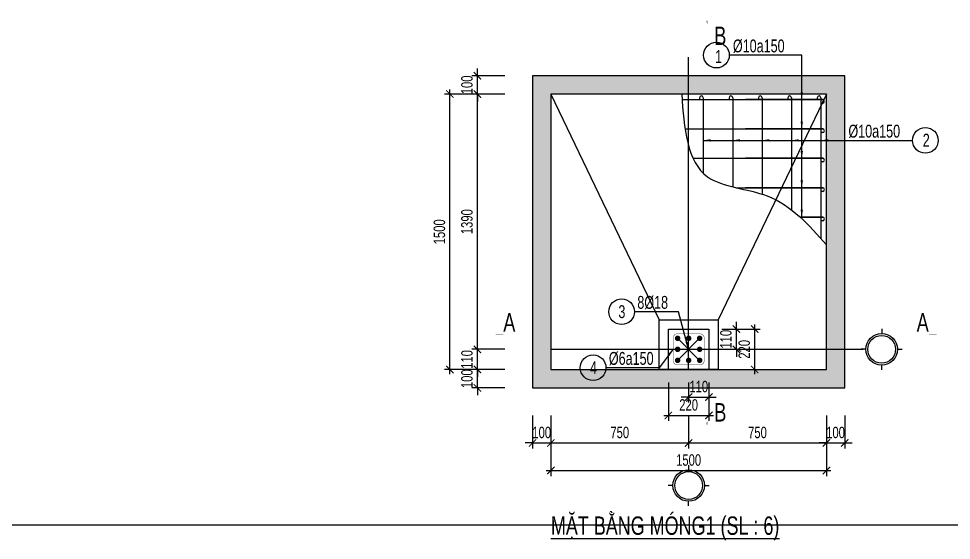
# Model space of a CAD drawing. Header units: inches. Extents: x 442278 to 842836, y -356313 to 59457.
# Drawn here: x 702638 to 707716, y -43688 to -40848 of the extents above; entities that cross this region are included whole.
import ezdxf

# ---------------------------------------------------------------- set-up
doc = ezdxf.new("R2010")
doc.units = ezdxf.units.IN
doc.header["$LTSCALE"] = 250
doc.header["$MEASUREMENT"] = 0
doc.linetypes.add('CENTER', pattern=[50.8, 31.75, -6.35, 6.35, -6.35])
for name, color, linetype in [('LA.BT', 7, 'Continuous'), ('LA.DIM', 251, 'Continuous'), ('LA.KHAC', 252, 'Continuous'), ('LA.TC', 3, 'Continuous'), ('LA.TD', 30, 'Continuous'), ('LA.TEXT', 60, 'Continuous'), ('LA.TRUC', 251, 'CENTER'), ('XDIT-MANH', 252, 'Continuous')]:
    doc.layers.add(name, color=color, linetype=linetype)
doc.styles.add('S.STEXT', font='arial.ttf', dxfattribs={"width": 0.7})
doc.styles.get("Standard").update_dxf_attribs({"font": 'arial.ttf'})
doc.dimstyles.new('S.DIM25', dxfattribs={"dimtxt": 62.5, "dimasz": 40, "dimexe": 30, "dimexo": 0, "dimgap": 25, "dimtad": 1, "dimdec": 0, "dimzin": 13, "dimdsep": 46, "dimtxsty": 'S.STEXT', "dimblk": 'ARCHTICK', "dimcen": 0, "dimdle": 25, "dimclrd": 251, "dimclre": 251, "dimclrt": 60, "dimadec": 0, "dimazin": 0, "dimtfac": 1, "dimtdec": 0, "dimtix": 1, "dimtmove": 2, "dimatfit": 3, "dimfxl": 1, "dimtolj": 1, "dimtzin": 13, "dimarcsym": 0})
pattern_1 = [(50, (57248.84, 0), (71.726018, -6.2752135), [7.5, -82.5]), (355, (57248.84, 0), (-13.875133, 75.219213), [6, -66]), (100.451444, (57254.82, -0.52), (57.850885, 68.943999), [6.374019, -70.114211]), (46.1842, (57248.84, 20), (106.724133, -16.551928), [11.25, -123.75]), (96.635635, (57257.73, 18.62), (93.466195, 97.41186), [9.561034, -105.171376]), (351.184164, (57248.84, 20), (93.466195, 97.41186), [9, -99]), (21, (57258.84, 15), (59.690705, -40.261889), [7.5, -82.5]), (326, (57258.84, 15), (24.331533, 72.5150045), [6, -66]), (71.451445, (57263.814, 11.645), (84.022238, 32.253115), [6.374019, -70.114211]), (37.5, (57248.84, 0), (1.2159855, 33.2893854), [0, -65.2, 0, -67, 0, -66.25]), (7.5, (57248.84, 0), (26.3069537, 39.4411712), [0, -38.2, 0, -63.7, 0, -25.25]), (327.5, (57226.54, 0), (53.3822436, -2.2554872), [0, -25, 0, -78, 0, -103.5]), (317.5, (57216.54, 0), (58.318617, 10.0104982), [0, -32.5, 0, -51.8, 0, -73.5])]

# ---------------------------------------------------------------- blocks, each defined once
blk = doc.blocks.new('_ArchTick')
at = {"color": 0, "linetype": 'ByBlock', "const_width": 0.15}
blk.add_lwpolyline([(-0.5, -0.5), (0.5, 0.5)], dxfattribs=at)
blk = doc.blocks.new('*D309')
at = {"layer": 'DEFPOINTS', "color": 0, "transparency": 16777216}
for p in [(705435.8, -43008), (705535.8, -43008), (705535.8, -43158)]:
    blk.add_point(p, dxfattribs=at)
at = {"layer": 'LA.DIM', "color": 251, "lineweight": -2, "transparency": 16777216}
for p, q in [((705435.8, -43008), (705435.8, -43188)), ((705535.8, -43008), (705535.8, -43188)), ((705435.8, -43158), (705395.8, -43158)), ((705435.8, -43158), (705535.8, -43158)), ((705535.8, -43158), (705575.8, -43158))]:
    blk.add_line(p, q, dxfattribs=at)
at = {"layer": 'LA.DIM', "color": 251, "lineweight": -2, "transparency": 16777216, "xscale": 40, "yscale": 40, "zscale": 40}
blk.add_blockref('_ArchTick', (705435.8, -43158), dxfattribs=at)
at = {"layer": 'LA.DIM', "color": 251, "lineweight": -2, "transparency": 16777216, "xscale": 40, "yscale": 40, "zscale": 40, "rotation": 180}
blk.add_blockref('_ArchTick', (705535.8, -43158), dxfattribs=at)
at = {"layer": 'LA.DIM', "color": 60, "transparency": 16777216, "insert": (705485.8, -43101.1), "char_height": 62.5, "attachment_point": 5, "style": 'S.STEXT'}
blk.add_mtext('\\A1;100', dxfattribs=at)
blk = doc.blocks.new('*D310')
at = {"layer": 'DEFPOINTS', "color": 0, "transparency": 16777216}
for p in [(705535.8, -43008), (706285.8, -43008), (706285.8, -43158)]:
    blk.add_point(p, dxfattribs=at)
at = {"layer": 'LA.DIM', "color": 251, "lineweight": -2, "transparency": 16777216}
for p, q in [((705535.8, -43008), (705535.8, -43188)), ((706285.8, -43008), (706285.8, -43188)), ((705510.8, -43158), (706310.8, -43158))]:
    blk.add_line(p, q, dxfattribs=at)
at = {"layer": 'LA.DIM', "color": 251, "lineweight": -2, "transparency": 16777216, "xscale": 40, "yscale": 40, "zscale": 40, "rotation": 180}
blk.add_blockref('_ArchTick', (705535.8, -43158), dxfattribs=at)
at = {"layer": 'LA.DIM', "color": 251, "lineweight": -2, "transparency": 16777216, "xscale": 40, "yscale": 40, "zscale": 40}
blk.add_blockref('_ArchTick', (706285.8, -43158), dxfattribs=at)
at = {"layer": 'LA.DIM', "color": 60, "transparency": 16777216, "insert": (705910.8, -43101.1), "char_height": 62.5, "attachment_point": 5, "style": 'S.STEXT'}
blk.add_mtext('\\A1;750', dxfattribs=at)
blk = doc.blocks.new('*D311')
at = {"layer": 'DEFPOINTS', "color": 0, "transparency": 16777216}
for p in [(706285.8, -43008), (707035.8, -43008), (707035.8, -43158)]:
    blk.add_point(p, dxfattribs=at)
at = {"layer": 'LA.DIM', "color": 251, "lineweight": -2, "transparency": 16777216}
for p, q in [((706285.8, -43008), (706285.8, -43188)), ((707035.8, -43008), (707035.8, -43188)), ((706260.8, -43158), (707060.8, -43158))]:
    blk.add_line(p, q, dxfattribs=at)
at = {"layer": 'LA.DIM', "color": 251, "lineweight": -2, "transparency": 16777216, "xscale": 40, "yscale": 40, "zscale": 40, "rotation": 180}
blk.add_blockref('_ArchTick', (706285.8, -43158), dxfattribs=at)
at = {"layer": 'LA.DIM', "color": 251, "lineweight": -2, "transparency": 16777216, "xscale": 40, "yscale": 40, "zscale": 40}
blk.add_blockref('_ArchTick', (707035.8, -43158), dxfattribs=at)
at = {"layer": 'LA.DIM', "color": 60, "transparency": 16777216, "insert": (706660.8, -43101.1), "char_height": 62.5, "attachment_point": 5, "style": 'S.STEXT'}
blk.add_mtext('\\A1;750', dxfattribs=at)
blk = doc.blocks.new('*D312')
at = {"layer": 'DEFPOINTS', "color": 0, "transparency": 16777216}
for p in [(707035.8, -43008), (707135.8, -43008), (707135.8, -43158)]:
    blk.add_point(p, dxfattribs=at)
at = {"layer": 'LA.DIM', "color": 251, "lineweight": -2, "transparency": 16777216}
for p, q in [((707035.8, -43008), (707035.8, -43188)), ((707135.8, -43008), (707135.8, -43188)), ((707035.8, -43158), (706995.8, -43158)), ((707035.8, -43158), (707135.8, -43158)), ((707135.8, -43158), (707175.8, -43158))]:
    blk.add_line(p, q, dxfattribs=at)
at = {"layer": 'LA.DIM', "color": 251, "lineweight": -2, "transparency": 16777216, "xscale": 40, "yscale": 40, "zscale": 40}
blk.add_blockref('_ArchTick', (707035.8, -43158), dxfattribs=at)
at = {"layer": 'LA.DIM', "color": 251, "lineweight": -2, "transparency": 16777216, "xscale": 40, "yscale": 40, "zscale": 40, "rotation": 180}
blk.add_blockref('_ArchTick', (707135.8, -43158), dxfattribs=at)
at = {"layer": 'LA.DIM', "color": 60, "transparency": 16777216, "insert": (707085.8, -43101.1), "char_height": 62.5, "attachment_point": 5, "style": 'S.STEXT'}
blk.add_mtext('\\A1;100', dxfattribs=at)
blk = doc.blocks.new('*D313')
at = {"layer": 'DEFPOINTS', "color": 0, "transparency": 16777216}
for p in [(705535.8, -43008), (707035.8, -43008), (707035.8, -43308)]:
    blk.add_point(p, dxfattribs=at)
at = {"layer": 'LA.DIM', "color": 251, "lineweight": -2, "transparency": 16777216}
for p, q in [((705535.8, -43008), (705535.8, -43338)), ((707035.8, -43008), (707035.8, -43338)), ((705510.8, -43308), (707060.8, -43308))]:
    blk.add_line(p, q, dxfattribs=at)
at = {"layer": 'LA.DIM', "color": 251, "lineweight": -2, "transparency": 16777216, "xscale": 40, "yscale": 40, "zscale": 40, "rotation": 180}
blk.add_blockref('_ArchTick', (705535.8, -43308), dxfattribs=at)
at = {"layer": 'LA.DIM', "color": 251, "lineweight": -2, "transparency": 16777216, "xscale": 40, "yscale": 40, "zscale": 40}
blk.add_blockref('_ArchTick', (707035.8, -43308), dxfattribs=at)
at = {"layer": 'LA.DIM', "color": 60, "transparency": 16777216, "insert": (706285.8, -43251.1), "char_height": 62.5, "attachment_point": 5, "style": 'S.STEXT'}
blk.add_mtext('\\A1;1500', dxfattribs=at)
blk = doc.blocks.new('*D314')
at = {"layer": 'DEFPOINTS', "color": 0, "transparency": 16777216}
for p in [(705135.8, -42758), (705285.8, -42758), (705285.8, -42858)]:
    blk.add_point(p, dxfattribs=at)
at = {"layer": 'LA.DIM', "color": 251, "lineweight": -2, "transparency": 16777216}
for p, q in [((705285.8, -42758), (705105.8, -42758)), ((705135.8, -42758), (705135.8, -42718)), ((705135.8, -42858), (705135.8, -42758)), ((705285.8, -42858), (705105.8, -42858)), ((705135.8, -42858), (705135.8, -42898))]:
    blk.add_line(p, q, dxfattribs=at)
at = {"layer": 'LA.DIM', "color": 251, "lineweight": -2, "transparency": 16777216, "xscale": 40, "yscale": 40, "zscale": 40}
for p, rotation in [((705135.8, -42758), 270), ((705135.8, -42858), 90)]:
    blk.add_blockref('_ArchTick', p, dxfattribs=dict(at, rotation=rotation))
at = {"layer": 'LA.DIM', "color": 60, "transparency": 16777216, "insert": (705078.9, -42808), "char_height": 62.5, "attachment_point": 5, "rotation": 90, "style": 'S.STEXT'}
blk.add_mtext('\\A1;100', dxfattribs=at)
blk = doc.blocks.new('*D315')
at = {"layer": 'DEFPOINTS', "color": 0, "transparency": 16777216}
for p in [(705135.8, -42648), (705285.8, -42648), (705285.8, -42758)]:
    blk.add_point(p, dxfattribs=at)
at = {"layer": 'LA.DIM', "color": 251, "lineweight": -2, "transparency": 16777216}
for p, q in [((705135.8, -42648), (705135.8, -42608)), ((705285.8, -42648), (705105.8, -42648)), ((705135.8, -42758), (705135.8, -42648)), ((705285.8, -42758), (705105.8, -42758)), ((705135.8, -42758), (705135.8, -42798))]:
    blk.add_line(p, q, dxfattribs=at)
at = {"layer": 'LA.DIM', "color": 251, "lineweight": -2, "transparency": 16777216, "xscale": 40, "yscale": 40, "zscale": 40}
for p, rotation in [((705135.8, -42648), 270), ((705135.8, -42758), 90)]:
    blk.add_blockref('_ArchTick', p, dxfattribs=dict(at, rotation=rotation))
at = {"layer": 'LA.DIM', "color": 60, "transparency": 16777216, "insert": (705078.9, -42703), "char_height": 62.5, "attachment_point": 5, "rotation": 90, "style": 'S.STEXT'}
blk.add_mtext('\\A1;110', dxfattribs=at)
blk = doc.blocks.new('*D316')
at = {"layer": 'DEFPOINTS', "color": 0, "transparency": 16777216}
for p in [(705135.8, -41258), (705285.8, -41258), (705285.8, -42648)]:
    blk.add_point(p, dxfattribs=at)
at = {"layer": 'LA.DIM', "color": 251, "lineweight": -2, "transparency": 16777216}
for p, q in [((705135.8, -42673), (705135.8, -41233)), ((705285.8, -41258), (705105.8, -41258)), ((705285.8, -42648), (705105.8, -42648))]:
    blk.add_line(p, q, dxfattribs=at)
at = {"layer": 'LA.DIM', "color": 251, "lineweight": -2, "transparency": 16777216, "xscale": 40, "yscale": 40, "zscale": 40}
for p, rotation in [((705135.8, -41258), 90), ((705135.8, -42648), 270)]:
    blk.add_blockref('_ArchTick', p, dxfattribs=dict(at, rotation=rotation))
at = {"layer": 'LA.DIM', "color": 60, "transparency": 16777216, "insert": (705078.9, -41953), "char_height": 62.5, "attachment_point": 5, "rotation": 90, "style": 'S.STEXT'}
blk.add_mtext('\\A1;1390', dxfattribs=at)
blk = doc.blocks.new('*D317')
at = {"layer": 'DEFPOINTS', "color": 0, "transparency": 16777216}
for p in [(705135.8, -41158), (705285.8, -41158), (705285.8, -41258)]:
    blk.add_point(p, dxfattribs=at)
at = {"layer": 'LA.DIM', "color": 251, "lineweight": -2, "transparency": 16777216}
for p, q in [((705135.8, -41158), (705135.8, -41118)), ((705285.8, -41158), (705105.8, -41158)), ((705135.8, -41258), (705135.8, -41158)), ((705285.8, -41258), (705105.8, -41258)), ((705135.8, -41258), (705135.8, -41298))]:
    blk.add_line(p, q, dxfattribs=at)
at = {"layer": 'LA.DIM', "color": 251, "lineweight": -2, "transparency": 16777216, "xscale": 40, "yscale": 40, "zscale": 40}
for p, rotation in [((705135.8, -41158), 270), ((705135.8, -41258), 90)]:
    blk.add_blockref('_ArchTick', p, dxfattribs=dict(at, rotation=rotation))
at = {"layer": 'LA.DIM', "color": 60, "transparency": 16777216, "insert": (705078.9, -41208), "char_height": 62.5, "attachment_point": 5, "rotation": 90, "style": 'S.STEXT'}
blk.add_mtext('\\A1;100', dxfattribs=at)
blk = doc.blocks.new('*D318')
at = {"layer": 'DEFPOINTS', "color": 0, "transparency": 16777216}
for p in [(704985.8, -41258), (705285.8, -41258), (705285.8, -42758)]:
    blk.add_point(p, dxfattribs=at)
at = {"layer": 'LA.DIM', "color": 251, "lineweight": -2, "transparency": 16777216}
for p, q in [((704985.8, -42783), (704985.8, -41233)), ((705285.8, -41258), (704955.8, -41258)), ((705285.8, -42758), (704955.8, -42758))]:
    blk.add_line(p, q, dxfattribs=at)
at = {"layer": 'LA.DIM', "color": 251, "lineweight": -2, "transparency": 16777216, "xscale": 40, "yscale": 40, "zscale": 40}
for p, rotation in [((704985.8, -41258), 90), ((704985.8, -42758), 270)]:
    blk.add_blockref('_ArchTick', p, dxfattribs=dict(at, rotation=rotation))
at = {"layer": 'LA.DIM', "color": 60, "transparency": 16777216, "insert": (704928.9, -42008), "char_height": 62.5, "attachment_point": 5, "rotation": 90, "style": 'S.STEXT'}
blk.add_mtext('\\A1;1500', dxfattribs=at)
blk = doc.blocks.new('*D319')
at = {"layer": 'DEFPOINTS', "color": 0, "transparency": 16777216}
for p in [(706285.8, -42828), (706395.8, -42828), (706395.8, -42908)]:
    blk.add_point(p, dxfattribs=at)
at = {"layer": 'LA.DIM', "color": 251, "lineweight": -2, "transparency": 16777216}
for p, q in [((706285.8, -42828), (706285.8, -42938)), ((706395.8, -42828), (706395.8, -42938)), ((706285.8, -42908), (706245.8, -42908)), ((706285.8, -42908), (706395.8, -42908)), ((706395.8, -42908), (706435.8, -42908))]:
    blk.add_line(p, q, dxfattribs=at)
at = {"layer": 'LA.DIM', "color": 251, "lineweight": -2, "transparency": 16777216, "xscale": 40, "yscale": 40, "zscale": 40}
blk.add_blockref('_ArchTick', (706285.8, -42908), dxfattribs=at)
at = {"layer": 'LA.DIM', "color": 251, "lineweight": -2, "transparency": 16777216, "xscale": 40, "yscale": 40, "zscale": 40, "rotation": 180}
blk.add_blockref('_ArchTick', (706395.8, -42908), dxfattribs=at)
at = {"layer": 'LA.DIM', "color": 60, "transparency": 16777216, "insert": (706340.8, -42851.1), "char_height": 62.5, "attachment_point": 5, "style": 'S.STEXT'}
blk.add_mtext('\\A1;110', dxfattribs=at)
blk = doc.blocks.new('*D320')
at = {"layer": 'DEFPOINTS', "color": 0, "transparency": 16777216}
for p in [(706175.8, -42828), (706395.8, -42828), (706395.8, -43008)]:
    blk.add_point(p, dxfattribs=at)
at = {"layer": 'LA.DIM', "color": 251, "lineweight": -2, "transparency": 16777216}
for p, q in [((706175.8, -42828), (706175.8, -43038)), ((706395.8, -42828), (706395.8, -43038)), ((706150.8, -43008), (706420.8, -43008))]:
    blk.add_line(p, q, dxfattribs=at)
at = {"layer": 'LA.DIM', "color": 251, "lineweight": -2, "transparency": 16777216, "xscale": 40, "yscale": 40, "zscale": 40, "rotation": 180}
blk.add_blockref('_ArchTick', (706175.8, -43008), dxfattribs=at)
at = {"layer": 'LA.DIM', "color": 251, "lineweight": -2, "transparency": 16777216, "xscale": 40, "yscale": 40, "zscale": 40}
blk.add_blockref('_ArchTick', (706395.8, -43008), dxfattribs=at)
at = {"layer": 'LA.DIM', "color": 60, "transparency": 16777216, "insert": (706285.8, -42951.1), "char_height": 62.5, "attachment_point": 5, "style": 'S.STEXT'}
blk.add_mtext('\\A1;220', dxfattribs=at)
blk = doc.blocks.new('*D321')
at = {"layer": 'DEFPOINTS', "color": 0, "transparency": 16777216}
for p in [(706465.8, -42538), (706545.8, -42538), (706465.8, -42648)]:
    blk.add_point(p, dxfattribs=at)
at = {"layer": 'LA.DIM', "color": 251, "lineweight": -2, "transparency": 16777216}
for p, q in [((706545.8, -42538), (706545.8, -42498)), ((706465.8, -42538), (706575.8, -42538)), ((706545.8, -42648), (706545.8, -42538)), ((706465.8, -42648), (706575.8, -42648)), ((706545.8, -42648), (706545.8, -42688))]:
    blk.add_line(p, q, dxfattribs=at)
at = {"layer": 'LA.DIM', "color": 251, "lineweight": -2, "transparency": 16777216, "xscale": 40, "yscale": 40, "zscale": 40}
for p, rotation in [((706545.8, -42538), 270), ((706545.8, -42648), 90)]:
    blk.add_blockref('_ArchTick', p, dxfattribs=dict(at, rotation=rotation))
at = {"layer": 'LA.DIM', "color": 60, "transparency": 16777216, "insert": (706488.9, -42593), "char_height": 62.5, "attachment_point": 5, "rotation": 90, "style": 'S.STEXT'}
blk.add_mtext('\\A1;110', dxfattribs=at)
blk = doc.blocks.new('*D322')
at = {"layer": 'DEFPOINTS', "color": 0, "transparency": 16777216}
for p in [(706465.8, -42538), (706645.8, -42538), (706465.8, -42758)]:
    blk.add_point(p, dxfattribs=at)
at = {"layer": 'LA.DIM', "color": 251, "lineweight": -2, "transparency": 16777216}
for p, q in [((706465.8, -42538), (706675.8, -42538)), ((706645.8, -42783), (706645.8, -42513)), ((706465.8, -42758), (706675.8, -42758))]:
    blk.add_line(p, q, dxfattribs=at)
at = {"layer": 'LA.DIM', "color": 251, "lineweight": -2, "transparency": 16777216, "xscale": 40, "yscale": 40, "zscale": 40}
for p, rotation in [((706645.8, -42538), 90), ((706645.8, -42758), 270)]:
    blk.add_blockref('_ArchTick', p, dxfattribs=dict(at, rotation=rotation))
at = {"layer": 'LA.DIM', "color": 60, "transparency": 16777216, "insert": (706588.9, -42648), "char_height": 62.5, "attachment_point": 5, "rotation": 90, "style": 'S.STEXT'}
blk.add_mtext('\\A1;220', dxfattribs=at)

msp = doc.modelspace()

# ---------------------------------------------------------------- hatches: boundary and pattern name
at = {"layer": 'LA.KHAC'}
h = msp.add_hatch(dxfattribs=at)
h.set_pattern_fill('AR-CONC', color=256, scale=10, style=0)
h.set_pattern_definition(pattern_1)
h.paths.add_polyline_path([(705535.84, -42758), (707135.84, -42758), (707135.84, -42858), (705435.84, -42858), (705435.84, -41158), (705535.84, -41158)], flags=16)
h = msp.add_hatch(dxfattribs=at)
h.set_pattern_fill('AR-CONC', color=256, scale=10, style=0)
h.set_pattern_definition(pattern_1)
h.paths.add_polyline_path([(705535.84, -41258), (705535.84, -41158), (707135.84, -41158), (707135.84, -42758), (707035.84, -42758), (707035.84, -41258)], flags=16)
at = {"layer": 'LA.TC'}
h = msp.add_hatch(color=256, dxfattribs=at)
edge = h.paths.add_edge_path(flags=16)
edge.add_arc((706225.84, -42588), 15, 0, 360)
h = msp.add_hatch(color=256, dxfattribs=at)
edge = h.paths.add_edge_path(flags=16)
edge.add_arc((706225.84, -42588), 15, 0, 360)
h = msp.add_hatch(color=256, dxfattribs=at)
edge = h.paths.add_edge_path(flags=16)
edge.add_arc((706285.84, -42588), 15, 0, 360)
h = msp.add_hatch(color=256, dxfattribs=at)
edge = h.paths.add_edge_path(flags=16)
edge.add_arc((706345.84, -42588), 15, 0, 360)
h = msp.add_hatch(color=256, dxfattribs=at)
edge = h.paths.add_edge_path(flags=16)
edge.add_arc((706345.84, -42588), 15, 0, 360)
h = msp.add_hatch(color=256, dxfattribs=at)
edge = h.paths.add_edge_path(flags=16)
edge.add_arc((706225.84, -42648), 15, 0, 360)
h = msp.add_hatch(color=256, dxfattribs=at)
edge = h.paths.add_edge_path(flags=16)
edge.add_arc((706345.84, -42648), 15, 0, 360)
h = msp.add_hatch(color=256, dxfattribs=at)
edge = h.paths.add_edge_path(flags=16)
edge.add_arc((706225.84, -42708), 15, 0, 360)
h = msp.add_hatch(color=256, dxfattribs=at)
edge = h.paths.add_edge_path(flags=16)
edge.add_arc((706225.84, -42708), 15, 0, 360)
h = msp.add_hatch(color=256, dxfattribs=at)
edge = h.paths.add_edge_path(flags=16)
edge.add_arc((706285.84, -42708), 15, 0, 360)
h = msp.add_hatch(color=256, dxfattribs=at)
edge = h.paths.add_edge_path(flags=16)
edge.add_arc((706345.84, -42708), 15, 0, 360)
h = msp.add_hatch(color=256, dxfattribs=at)
edge = h.paths.add_edge_path(flags=16)
edge.add_arc((706345.84, -42708), 15, 0, 360)

# ---------------------------------------------------------------- linework, layer by layer
at = {"layer": 'LA.BT'}
for p, q in [((707035.84, -41258), (705535.84, -41258)), ((705535.84, -41258), (705535.84, -42758)), ((707035.84, -42758), (707035.84, -41258)), ((705535.84, -42758), (707035.84, -42758))]:
    msp.add_line(p, q, dxfattribs=at)
msp.add_lwpolyline([(706175.84, -42538), (706395.84, -42538), (706395.84, -42758), (706175.84, -42758)], close=True, dxfattribs=at)
at = {"layer": 'LA.BT', "linetype": 'Continuous'}
for centre in [(707337.25, -42648), (706285.84, -43389.41)]:
    msp.add_circle(centre, 75.6, dxfattribs=at)
at = {"layer": 'LA.DIM'}
for p, q in [((706225.84, -42588), (706345.84, -42708)), ((706225.84, -42708), (706345.84, -42588))]:
    msp.add_line(p, q, dxfattribs=at)
for centre in [(705920.84, -42443), (705765.84, -42748)]:
    msp.add_circle(centre, 70, dxfattribs=at)
at = {"layer": 'LA.KHAC'}
for p, q in [((707135.84, -41158), (705435.84, -41158)), ((705435.84, -41158), (705435.84, -42858)), ((707135.84, -42858), (707135.84, -41158)), ((705535.84, -41258), (706125.84, -42488)), ((707035.84, -41258), (706445.84, -42488)), ((705435.84, -42858), (707135.84, -42858))]:
    msp.add_line(p, q, dxfattribs=at)
at = {"layer": 'LA.KHAC', "linetype": 'Continuous'}
for p, q in [((707337.25, -42536.59), (707337.25, -42562.03)), ((707251.28, -42648), (707225.84, -42648)), ((707423.23, -42648), (707448.67, -42648)), ((707337.25, -42759.41), (707337.25, -42733.97)), ((706285.84, -43278), (706285.84, -43303.44)), ((706199.87, -43389.41), (706174.43, -43389.41)), ((706371.81, -43389.41), (706397.25, -43389.41)), ((706285.84, -43500.83), (706285.84, -43475.39))]:
    msp.add_line(p, q, dxfattribs=at)
at = {"layer": 'LA.KHAC', "color": 1}
for points in [[(706385.84, -41008, 0, 0, 0), (706385.84, -40858, 2, 2, 0)], [(705385.84, -42568, 0, 0, 0), (705235.84, -42568, 2, 2, 0)], [(707485.84, -42568, 0, 0, 0), (707635.84, -42568, 2, 2, 0)], [(706385.84, -42908, 0, 0, 0), (706385.84, -43058, 2, 2, 0)]]:
    msp.add_lwpolyline(points, format="xyseb", close=True, dxfattribs=at)
at = {"layer": 'LA.KHAC'}
msp.add_lwpolyline([(706125.84, -42488), (706445.84, -42488), (706445.84, -42758), (706125.84, -42758)], close=True, dxfattribs=at)
at = {"layer": 'LA.KHAC', "linetype": 'Continuous'}
for centre, radius in [((706437.09, -41046), 70), ((707574.76, -41510.32), 70), ((707337.25, -42648), 85.97), ((706285.84, -43389.41), 85.97)]:
    msp.add_circle(centre, radius, dxfattribs=at)
msp.add_spline([(706247.93, -41258), (706389.42, -41709.14), (706714.02, -41813.06), (707035.84, -42079.1)], degree=3, dxfattribs=at)
at = {"layer": 'LA.TC', "linetype": 'Continuous'}
for p, q in [((706249.43, -41288), (707015.84, -41288)), ((706345.84, -41278), (706345.84, -41288)), ((706365.84, -41278), (706365.84, -41689.62)), ((706505.84, -41278), (706505.84, -41288)), ((706525.84, -41278), (706525.84, -41763.48)), ((707015.84, -41288), (706595.22, -41288)), ((706665.84, -41278), (706665.84, -41288)), ((706685.84, -41278), (706685.84, -41803.2)), ((706825.84, -41278), (706825.84, -41288)), ((706845.84, -41278), (706845.84, -41888.61)), ((706985.84, -41278), (706985.84, -41288)), ((707005.84, -41278), (707005.84, -42045.08)), ((707015.84, -41308), (707005.84, -41308)), ((706266.74, -41448), (707015.84, -41448)), ((707015.84, -41448), (706595.22, -41448)), ((707015.84, -41468), (707005.84, -41468)), ((706309.85, -41608), (707015.84, -41608)), ((707015.84, -41608), (706595.22, -41608)), ((707015.84, -41628), (707005.84, -41628)), ((706544.69, -41768), (707015.84, -41768)), ((707015.84, -41768), (706595.22, -41768)), ((707015.84, -41788), (707005.84, -41788)), ((706892.77, -41928), (707015.84, -41928)), ((707015.84, -41928), (706892.77, -41928)), ((707015.84, -41948), (707005.84, -41948))]:
    msp.add_line(p, q, dxfattribs=at)
for centre, start, end in [((706355.84, -41278), 0, 180), ((706515.84, -41278), 0, 180), ((706675.84, -41278), 0, 180), ((706835.84, -41278), 0, 180), ((706995.84, -41278), 0, 180), ((707015.84, -41298), 270, 90), ((707015.84, -41458), 270, 90), ((707015.84, -41618), 270, 90), ((707015.84, -41778), 270, 90), ((707015.84, -41938), 270, 90)]:
    msp.add_arc(centre, 10, start, end, dxfattribs=at)
at = {"layer": 'LA.TD'}
msp.add_lwpolyline([(706200.84, -42708, 2, 2, 0), (706200.84, -42588, 2, 2, -0.4142112), (706225.84, -42563, 2, 2, 0), (706345.84, -42563, 2, 2, -0.4142112), (706370.84, -42588, 2, 2, 0), (706370.84, -42708, 2, 2, -0.4142112), (706345.84, -42733, 2, 2, 0), (706225.84, -42733, 2, 2, -0.4142112)], format="xyseb", close=True, dxfattribs=at)
at = {"layer": 'LA.TRUC', "ltscale": 5}
for p, q in [((706285.84, -42758), (706285.84, -41058)), ((705535.84, -42648), (707235.84, -42648))]:
    msp.add_line(p, q, dxfattribs=at)
at = {"layer": 'XDIT-MANH'}
for q in [(705545.98, -42757.59), (705536.98, -42757.59), (705536.98, -42757.59)]:
    msp.add_line((705535.98, -42757.59), q, dxfattribs=at)
msp.add_lwpolyline([(694698.51, -30487.41), (720714.86, -30487.41), (720714.86, -43605.61), (694698.51, -43605.61)], close=True, dxfattribs=at)

# ---------------------------------------------------------------- texts
at = {"layer": 'LA.TEXT', "style": 'S.STEXT', "width": 0.7}
for s, height, p in [('B', 100, (706425.84, -40991)), ('%%c10a150', 70, (706526.84, -41031)), ('1', 70, (706429.84, -41089)), ('%%c10a150', 70, (707155.84, -41495)), ('2', 70, (707560.84, -41544)), ('3', 70, (705903.34, -42478)), ('A', 100, (705276.84, -42551)), ('A', 100, (707527.84, -42551)), ('4', 70, (705748.34, -42783)), ('B', 100, (706425.84, -43041)), ('%%uMẶT BẰNG MÓNG1 (SL : 6)', 100, (705535.84, -43658))]:
    msp.add_text(s, height=height, dxfattribs=at).set_placement(p)
at = {"layer": 'LA.TEXT', "width": 0.7}
for s, p in [('8%%c18', (706006.4, -42427.44)), ('%%c6a150', (705851.4, -42732.44))]:
    msp.add_text(s, height=70, dxfattribs=at).set_placement(p)

# ---------------------------------------------------------------- dimensions: what is measured, and where the dimension line sits
at = {"layer": 'LA.DIM'}
for base, p1, p2, picture, middle in [((705135.84, -41158), (705285.84, -41258), (705285.84, -41158), '*D317', (705078.93, -41208)), ((704985.84, -41258), (705285.84, -42758), (705285.84, -41258), '*D318', (704928.93, -42008)), ((705135.84, -41258), (705285.84, -42648), (705285.84, -41258), '*D316', (705078.91, -41953)), ((706545.84, -42538), (706465.84, -42648), (706465.84, -42538), '*D321', (706488.93, -42593)), ((706645.84, -42538), (706465.84, -42758), (706465.84, -42538), '*D322', (706588.93, -42648)), ((705135.84, -42648), (705285.84, -42758), (705285.84, -42648), '*D315', (705078.93, -42703)), ((705135.84, -42758), (705285.84, -42858), (705285.84, -42758), '*D314', (705078.93, -42808))]:
    dim = msp.add_linear_dim(base=base, p1=p1, p2=p2, angle=90, dimstyle='S.DIM25', dxfattribs=at)
    dim.commit()
    dim.dimension.update_dxf_attribs({"geometry": picture, "text_midpoint": middle})
for base, p1, p2, picture, middle in [((706395.84, -42908), (706285.84, -42828), (706395.84, -42828), '*D319', (706340.84, -42851.09)), ((706395.84, -43008), (706175.84, -42828), (706395.84, -42828), '*D320', (706285.84, -42951.09)), ((705535.84, -43158), (705435.84, -43008), (705535.84, -43008), '*D309', (705485.84, -43101.09)), ((706285.84, -43158), (705535.84, -43008), (706285.84, -43008), '*D310', (705910.84, -43101.09)), ((707035.84, -43308), (705535.84, -43008), (707035.84, -43008), '*D313', (706285.84, -43251.09)), ((707035.84, -43158), (706285.84, -43008), (707035.84, -43008), '*D311', (706660.84, -43101.09)), ((707135.84, -43158), (707035.84, -43008), (707135.84, -43008), '*D312', (707085.84, -43101.09))]:
    dim = msp.add_linear_dim(base=base, p1=p1, p2=p2, dimstyle='S.DIM25', dxfattribs=at)
    dim.commit()
    dim.dimension.update_dxf_attribs({"geometry": picture, "text_midpoint": middle})

# ---------------------------------------------------------------- leaders
for points in [[(706285.84, -42648), (706230.84, -42443), (705990.84, -42443)], [(706200.84, -42648), (706125.84, -42748), (705835.84, -42748)]]:
    msp.add_leader(points, dimstyle='S.DIM25', dxfattribs=at)
at = {"layer": 'LA.KHAC', "linetype": 'Continuous'}
for points in [[(706901.87, -41928), (706901.87, -41046), (706507.09, -41046)], [(706901.87, -41768), (706901.87, -41046)], [(706901.87, -41608), (706901.87, -41046)], [(706901.87, -41448), (706901.87, -41046)], [(706901.87, -41288), (706901.87, -41046)], [(706365.84, -41510.32), (707504.76, -41510.32)], [(706525.84, -41510.32), (707504.76, -41510.32)], [(706685.84, -41510.32), (707504.76, -41510.32)], [(706845.84, -41510.32), (707504.76, -41510.32)], [(707005.84, -41510.32), (707504.76, -41510.32)]]:
    msp.add_leader(points, dimstyle='S.DIM25', dxfattribs=at)

doc.saveas('drawing.dxf')
